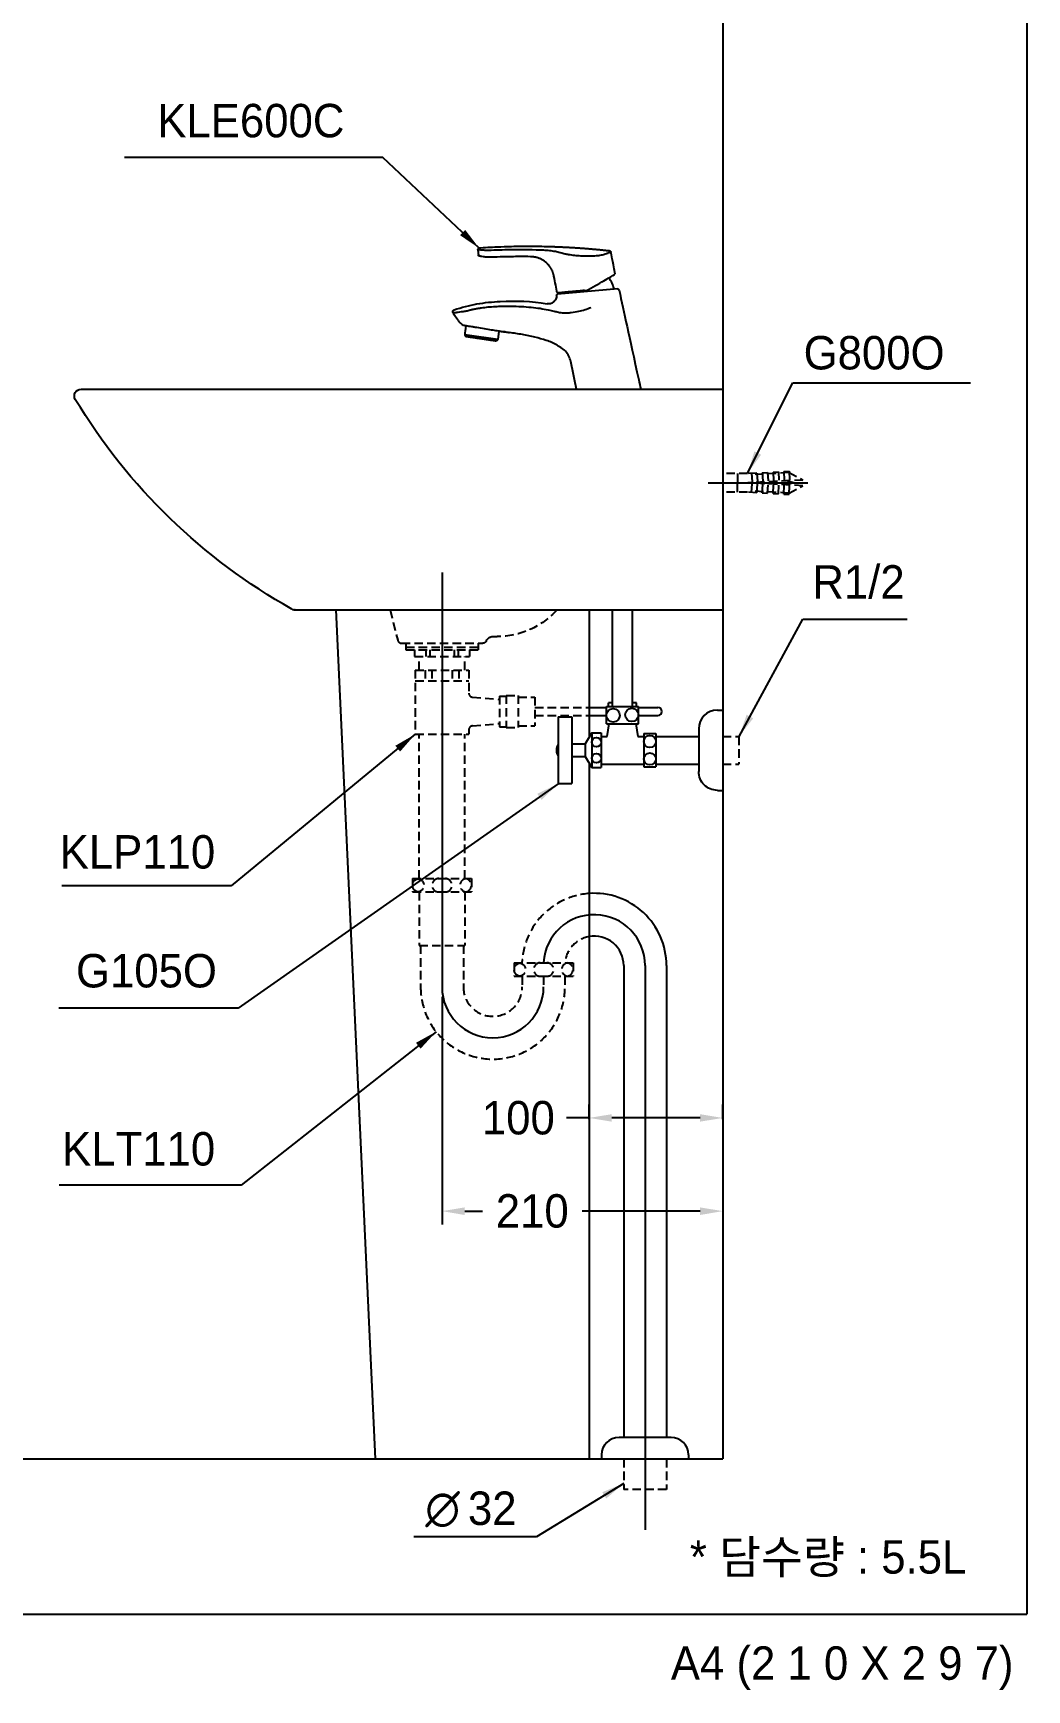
# Model space of a CAD drawing. Header units: millimetres. Extents: x 0 to 5789, y -67 to 2530.
# Drawn here: x 5046 to 5789, y -57 to 1183 of the extents above; entities that cross this region are included whole.
import ezdxf
from ezdxf.enums import TextEntityAlignment as Align
from ezdxf.lldxf.tags import DXFTag

# ---------------------------------------------------------------- set-up
doc = ezdxf.new("R2010")
doc.units = ezdxf.units.MM
doc.linetypes.add('DASHED2', pattern=[9.525, 6.35, -3.175])
for name, color, linetype in [('TEXT', 7, 'Continuous'), ('내부선 및 부속', 4, 'Continuous'), ('도각라인', 7, 'Continuous'), ('외형선', 3, 'Continuous'), ('점선', 6, 'DASHED2'), ('중심선', 1, 'DASHED'), ('치수선', 7, 'Continuous')]:
    doc.layers.add(name, color=color, linetype=linetype)
doc.styles.add('140911', font='HBATANG.TTF', dxfattribs={"height": 23})
doc.styles.add('____', font='')
doc.styles.add('타이틀', font='H2GTRM.TTF', dxfattribs={"height": 25})
doc.styles.get('____').set_extended_font_data('굴림')
tags = doc.linetypes.add('DASHDOT', pattern=[70, 31, -13, 13, -13]).pattern_tags.tags
tags[10:11] = [DXFTag(74, 4), DXFTag(75, 0), DXFTag(340, '0'), DXFTag(46, 0.0), DXFTag(50, 0.0), DXFTag(44, 0.0), DXFTag(45, 0.0)]
tags[8:9] = [DXFTag(74, 4), DXFTag(75, 0), DXFTag(340, '0'), DXFTag(46, 0.0), DXFTag(50, 0.0), DXFTag(44, 0.0), DXFTag(45, 0.0)]
tags[6:7] = [DXFTag(74, 4), DXFTag(75, 0), DXFTag(340, '0'), DXFTag(46, 0.0), DXFTag(50, 0.0), DXFTag(44, 0.0), DXFTag(45, 0.0)]
tags[4:5] = [DXFTag(74, 4), DXFTag(75, 0), DXFTag(340, '0'), DXFTag(46, 0.0), DXFTag(50, 0.0), DXFTag(44, 0.0), DXFTag(45, 0.0)]
tags = doc.linetypes.add('DASHED', pattern=[25.72, 12.86, -12.86]).pattern_tags.tags
tags[6:7] = [DXFTag(74, 4), DXFTag(75, 0), DXFTag(340, '0'), DXFTag(46, 0.0), DXFTag(50, 0.0), DXFTag(44, 0.0), DXFTag(45, 0.0)]
tags[4:5] = [DXFTag(74, 4), DXFTag(75, 0), DXFTag(340, '0'), DXFTag(46, 0.0), DXFTag(50, 0.0), DXFTag(44, 0.0), DXFTag(45, 0.0)]
doc.dimstyles.new('MSADIM', dxfattribs={"dimtxt": 33, "dimasz": 17, "dimexe": 10, "dimexo": 7.5, "dimgap": 10, "dimtad": 0, "dimtih": 1, "dimtoh": 1, "dimdec": 0, "dimzin": 1, "dimdsep": 46, "dimtxsty": '____', "dimcen": 11.25, "dimadec": 0, "dimazin": 0, "dimtfac": 1, "dimtdec": 0, "dimtix": 1, "dimtmove": 0, "dimatfit": 3, "dimfxl": 0, "dimtolj": 1, "dimtzin": 1, "dimarcsym": 0})

# ---------------------------------------------------------------- blocks, each defined once
blk = doc.blocks.new('*D38')
at = {"layer": '치수선', "color": 0, "linetype": 'Continuous', "lineweight": -2}
for p, q in [((5351.8, 461.7), (5351.8, 291.5)), ((5368.8, 301.5), (5382.1, 301.5)), ((5544.8, 301.5), (5456.6, 301.5)), ((5561.8, 304.4), (5561.8, 291.5))]:
    blk.add_line(p, q, dxfattribs=at)
at = {"layer": '치수선', "color": 0, "linetype": 'Continuous'}
for points in [[(5368.8, 304.3), (5368.8, 298.6), (5351.8, 301.5)], [(5544.8, 304.3), (5544.8, 298.6), (5561.8, 301.5)]]:
    blk.add_solid(points, dxfattribs=at)
at = {"layer": '치수선', "color": 0, "linetype": 'Continuous', "insert": (5419.3, 301.5), "char_height": 25, "attachment_point": 5, "style": '____'}
blk.add_mtext('\\A1;210', dxfattribs=at)
blk = doc.blocks.new('*D40')
at = {"layer": '치수선', "color": 0, "linetype": 'Continuous', "lineweight": -2}
for p, q in [((5461.8, 370.3), (5461.8, 381.2)), ((5561.8, 370.3), (5561.8, 381.2)), ((5461.8, 371.2), (5444.8, 371.2)), ((5544.8, 371.2), (5478.8, 371.2))]:
    blk.add_line(p, q, dxfattribs=at)
at = {"layer": '치수선', "color": 0, "linetype": 'Continuous'}
for points in [[(5478.8, 374), (5478.8, 368.4), (5461.8, 371.2)], [(5544.8, 374), (5544.8, 368.4), (5561.8, 371.2)]]:
    blk.add_solid(points, dxfattribs=at)
at = {"layer": '치수선', "color": 0, "linetype": 'Continuous', "insert": (5408.9, 371.2), "char_height": 25, "attachment_point": 5, "style": '____'}
blk.add_mtext('\\A1;100', dxfattribs=at)

msp = doc.modelspace()

# ---------------------------------------------------------------- linework, layer by layer
at = {"color": 3}
msp.add_line((5519.7, 116.3), (5519.7, 116.3), dxfattribs=at)
at = {"layer": '내부선 및 부속', "linetype": 'Continuous'}
for p, q in [((5483.3, 991.2), (5438.3, 987.2)), ((5393.5, 953.3), (5368.8, 956.9)), ((5394.4, 959.5), (5393.5, 953.3)), ((5479.3, 678.9), (5479.3, 751.2)), ((5494.3, 678.9), (5494.3, 751.2)), ((5476.3, 678.9), (5476.3, 681.7)), ((5479.3, 681.7), (5476.3, 681.7)), ((5497.3, 681.7), (5494.3, 681.7)), ((5497.3, 678.9), (5497.3, 681.7)), ((5438.8, 671.2), (5438.8, 621.2)), ((5438.8, 671.2), (5448.8, 671.2)), ((5448.8, 671.2), (5448.8, 621.2)), ((5461.8, 678.2), (5474.8, 678.2)), ((5461.8, 672.2), (5474.8, 672.2)), ((5474.8, 678.9), (5498.8, 678.9)), ((5474.8, 665.9), (5474.8, 678.9)), ((5498.8, 665.9), (5498.8, 678.9)), ((5498.8, 678.2), (5513.3, 678.2)), ((5498.8, 672.2), (5513.3, 672.2)), ((5557.8, 676.2), (5561.8, 676.2)), ((5463.8, 659.2), (5458.8, 650.9)), ((5463.8, 659.2), (5470.8, 659.2)), ((5463.8, 659.2), (5463.8, 633.2)), ((5470.8, 659.2), (5470.8, 633.2)), ((5474.8, 665.9), (5498.8, 665.9)), ((5475.3, 656.4), (5476.8, 665.9)), ((5496.8, 665.9), (5498.3, 656.4)), ((5502.8, 658.7), (5502.8, 633.7)), ((5502.8, 658.7), (5511.8, 658.7)), ((5511.8, 658.7), (5511.8, 633.7)), ((5543.8, 662.2), (5543.8, 630.2)), ((5448.8, 650.9), (5458.8, 650.9)), ((5458.8, 650.9), (5458.8, 641.4)), ((5470.8, 656.4), (5475.3, 656.4)), ((5498.3, 656.4), (5502.8, 656.4)), ((5511.8, 656.4), (5543.8, 656.4)), ((5448.8, 641.4), (5458.8, 641.4)), ((5458.8, 641.4), (5463.8, 633.2)), ((5463.8, 633.2), (5470.8, 633.2)), ((5470.8, 635.9), (5502.8, 635.9)), ((5502.8, 633.7), (5511.8, 633.7)), ((5511.8, 635.9), (5543.8, 635.9)), ((5438.8, 621.2), (5448.8, 621.2)), ((5557.8, 616.2), (5561.8, 616.2)), ((5487.7, 485.2), (5487.7, 132.3)), ((5519.7, 485.2), (5519.7, 132.3)), ((5523.2, 132.3), (5484.2, 132.3)), ((5471.2, 119.3), (5471.2, 116.3)), ((5536.2, 119.3), (5536.2, 116.3))]:
    msp.add_line(p, q, dxfattribs=at)
at = {"layer": '내부선 및 부속', "linetype": 'Continuous', "flags": 128}
msp.add_lwpolyline([(5557.8, 616.2, -0.414214), (5543.8, 630.2)], format="xyb", dxfattribs=at)
at = {"layer": '내부선 및 부속', "linetype": 'Continuous'}
for centre, radius in [((5479.8, 672.3), 5), ((5493.8, 672.6), 5), ((5507.3, 652.7), 4.5), ((5467.3, 652.2), 3.5), ((5467.3, 640.2), 3.5), ((5507.3, 639.7), 4.5)]:
    msp.add_circle(centre, radius, dxfattribs=at)
for centre, radius, start, end in [((5453.6, 983.7), 28, 15.0082, 34.4502), ((5453.6, 983.7), 28, 15.0082, 34.4502), ((5369.8, 956.7), 1, 171.6442, 261.6442), ((5513.3, 675.2), 3, 270, 90), ((5557.8, 662.2), 14, 90, 180), ((5445.2, 646.2), 7.84, 144.9654, 215.0346), ((5465.7, 485.2), 54, 0, 94.1511), ((5465.7, 485.2), 22, 0, 100.2345), ((5484.2, 119.3), 13, 90, 180), ((5523.2, 119.3), 13, 0, 90)]:
    msp.add_arc(centre, radius, start, end, dxfattribs=at)
for points, degree, knots in [([(5378.7, 1020.6), (5378.6, 1020.8), (5378.7, 1021.1), (5379.1, 1021.5), (5379.4, 1021.7), (5379.6, 1021.7)], 3, [0, 0, 0, 0, 0.5, 0.5, 1, 1, 1, 1]), ([(5388.6, 1020), (5388.2, 1020), (5387.3, 1020), (5386, 1020), (5384.6, 1020), (5383, 1020.1), (5381.4, 1020.2), (5380.2, 1020.3), (5379.3, 1020.5), (5378.8, 1020.5), (5378.7, 1020.6), (5378.7, 1020.6)], 3, [0, 0, 0, 0, 0.080674, 0.164252, 0.2508, 0.375481, 0.500006, 0.658204, 0.749272, 0.876085, 1, 1, 1, 1]), ([(5378.7, 1020.6), (5378.7, 1020.6), (5378.7, 1020.6), (5378.7, 1020.6), (5378.7, 1020.6), (5378.7, 1020.6), (5378.7, 1020.6), (5378.7, 1020.6), (5378.7, 1020.6), (5378.7, 1020.6), (5378.7, 1020.6), (5378.7, 1020.6)], 3, [0, 0, 0, 0, 0.019151, 0.019151, 0.028588, 0.028588, 0.972241, 0.972241, 0.981772, 0.981772, 1, 1, 1, 1]), ([(5380.1, 1015.7), (5379.8, 1015.7), (5379.6, 1015.8), (5379.2, 1016.1), (5379, 1016.4), (5379, 1016.6)], 3, [0, 0, 0, 0, 0.5, 0.5, 1, 1, 1, 1]), ([(5431.9, 1022.7), (5430.6, 1022.7), (5427, 1022.9), (5421.4, 1022.9), (5415.7, 1022.9), (5410, 1022.9), (5402.6, 1022.8), (5392, 1022.4), (5383.8, 1022), (5379.2, 1021.7)], 3, [0, 0, 0, 0, 0.069235, 0.210063, 0.316773, 0.3948, 0.535681, 0.737463, 1, 1, 1, 1]), ([(5379.6, 1021.7), (5379.5, 1021.7), (5379.4, 1021.6), (5379.3, 1021.6), (5379.3, 1021.6)], 3, [0, 0, 0, 0, 0.795487, 1, 1, 1, 1]), ([(5436.6, 1019.1), (5435.9, 1019.2), (5434.5, 1019.5), (5432.3, 1019.8), (5430.1, 1020), (5428.6, 1020.1), (5427.9, 1020.1)], 3, [0, 0, 0, 0, 0.259916, 0.500072, 0.755718, 1, 1, 1, 1]), ([(5453.2, 1016), (5452.5, 1016), (5451, 1016.2), (5448.8, 1016.4), (5446.3, 1016.8), (5443.5, 1017.3), (5441.6, 1017.8), (5440.5, 1018.1)], 3, [0, 0, 0, 0, 0.154023, 0.3203, 0.498135, 0.714224, 1, 1, 1, 1]), ([(5478.2, 1018.7), (5478.1, 1018.7), (5478.1, 1018.7), (5477.7, 1018.5), (5477.1, 1018.3), (5476.3, 1018), (5475.3, 1017.6), (5473.7, 1017), (5471, 1016.3), (5467.1, 1015.8), (5462.7, 1015.6), (5458, 1015.6), (5454.9, 1015.8), (5453.2, 1016)], 3, [0, 0, 0, 0, 0.059038, 0.120137, 0.184005, 0.250506, 0.299702, 0.376024, 0.500647, 0.625222, 0.750045, 0.872847, 1, 1, 1, 1]), ([(5477.3, 1019.5), (5477.4, 1019.5), (5477.6, 1019.4), (5477.9, 1019.2), (5478.1, 1019), (5478.1, 1018.8), (5478.2, 1018.7)], 3, [0, 0, 0, 0, 0.332984, 0.499971, 0.750882, 1, 1, 1, 1]), ([(5389.1, 1014.9), (5388.7, 1014.9), (5387.9, 1014.9), (5386.7, 1014.9), (5384.9, 1015), (5382.6, 1015.2), (5380.9, 1015.5), (5380.2, 1015.7), (5380.1, 1015.7), (5380.1, 1015.7)], 3, [0, 0, 0, 0, 0.083754, 0.167101, 0.251369, 0.500054, 0.748883, 0.875168, 1, 1, 1, 1]), ([(5405.2, 1015.3), (5402.6, 1015.3), (5397.2, 1015.2), (5391.8, 1015), (5389.1, 1014.9)], 3, [0, 0, 0, 0, 0.493578, 1, 1, 1, 1]), ([(5461.4, 990.7), (5466.1, 993.4), (5470.6, 996), (5477, 999.7), (5479.1, 1000.9), (5481.3, 1002.3)], 3, [0, 0, 0, 0, 0.565078, 0.565078, 1, 1, 1, 1]), ([(5360.9, 975.6), (5366.5, 977.5), (5372.2, 978.9), (5383.7, 981), (5389.5, 981.6), (5407.1, 982.4), (5418.9, 982.1), (5430.4, 980.1)], 3, [0, 0, 0, 0, 0.25, 0.25, 0.5, 0.5, 1, 1, 1, 1]), ([(5437.4, 986.2), (5437.5, 985.4), (5437.3, 984.5), (5436.6, 982.8), (5436, 982), (5434.6, 980.8), (5433.7, 980.4), (5432, 979.9), (5431.1, 979.9), (5430.4, 980.1)], 3, [0, 0, 0, 0, 0.25, 0.25, 0.5, 0.5, 0.75, 0.75, 1, 1, 1, 1]), ([(5458.3, 990), (5456.9, 989.9), (5455.5, 989.7), (5452.9, 989.5), (5451.6, 989.4), (5449.1, 989.2), (5447.9, 989.1), (5445.8, 988.9), (5444.7, 988.8), (5442, 988.5), (5440.5, 988.4), (5438.5, 988.2), (5438, 988.2), (5438, 988.2)], 3, [0, 0, 0, 0, 0.125, 0.125, 0.25, 0.25, 0.375, 0.375, 0.5, 0.5, 0.75, 0.75, 1, 1, 1, 1]), ([(5360.1, 973.4), (5359.9, 973.8), (5359.8, 974.3), (5360.1, 975.2), (5360.5, 975.5), (5360.9, 975.6)], 3, [0, 0, 0, 0, 0.5, 0.5, 1, 1, 1, 1]), ([(5360.1, 973.4), (5360.1, 973.4), (5360.1, 973.4), (5360.4, 973.5), (5361, 973.5), (5361.3, 973.6), (5361.5, 973.6)], 3, [0, 0, 0, 0, 0.245502, 0.497794, 0.749011, 1, 1, 1, 1]), ([(5361.5, 973.6), (5361.7, 973.6), (5362.1, 973.6), (5363.2, 973.8), (5365, 974), (5367.6, 974.4), (5369.5, 974.7), (5370.6, 974.9)], 3, [0, 0, 0, 0, 0.126608, 0.254892, 0.513961, 0.738508, 1, 1, 1, 1]), ([(5367.8, 963.9), (5366.7, 964.8), (5365.7, 965.7), (5363.8, 967.7), (5362.8, 968.9), (5361.9, 970.4)], 3, [0, 0, 0, 0, 0.5, 0.5, 1, 1, 1, 1]), ([(5370.6, 974.9), (5371.1, 975.1), (5372.1, 975.3), (5373.3, 975.6), (5374.2, 975.8), (5375.1, 976), (5376.6, 976.3), (5378.8, 976.7), (5380.4, 977), (5381.3, 977.1)], 3, [0, 0, 0, 0, 0.148029, 0.285468, 0.333976, 0.413001, 0.536729, 0.76998, 1, 1, 1, 1]), ([(5381.3, 977.1), (5382.9, 977.3), (5386.3, 977.8), (5391.7, 978.1), (5397.3, 978.3), (5403.9, 978.3), (5411, 978.1), (5418.3, 977.6), (5423, 977), (5425.2, 976.7)], 3, [0, 0, 0, 0, 0.11347, 0.234522, 0.363327, 0.50003, 0.67978, 0.846318, 1, 1, 1, 1]), ([(5425.2, 976.7), (5427.2, 976.3), (5430.7, 975.7), (5434.7, 974.8), (5436.7, 974.3), (5437.2, 974.2)], 3, [0, 0, 0, 0, 0.499854, 0.864283, 1, 1, 1, 1]), ([(5437.2, 974.2), (5437.7, 974), (5438.9, 973.8), (5440.8, 973.5), (5442.9, 973.3), (5445.5, 973.3), (5449.3, 973.6), (5453.9, 974.4), (5458.8, 975.7), (5461.8, 976.8), (5463.3, 977.4)], 3, [0, 0, 0, 0, 0.063965, 0.135728, 0.214997, 0.304268, 0.425941, 0.643288, 0.821237, 1, 1, 1, 1]), ([(5396.4, 959.2), (5396.3, 959.2), (5396.3, 959.2), (5395.9, 959.3), (5395.2, 959.4), (5394, 959.6), (5391.6, 960), (5387.7, 960.6), (5382.1, 961.6), (5377.4, 962.3), (5374.1, 962.9), (5371.9, 963.2), (5370.1, 963.6), (5368.8, 963.7), (5368, 963.9), (5367.9, 963.9), (5367.8, 963.9)], 3, [0, 0, 0, 0, 0.043827, 0.086545, 0.128874, 0.192637, 0.2576, 0.38488, 0.512557, 0.640408, 0.7046, 0.768605, 0.832556, 0.896667, 0.961116, 1, 1, 1, 1]), ([(5369.6, 955.7), (5369.6, 955.7), (5369.7, 955.7), (5369.7, 955.7), (5369.8, 955.7), (5369.9, 955.7), (5370.1, 955.7), (5370.2, 955.7), (5370.4, 955.6), (5370.6, 955.6), (5371.2, 955.5), (5371.5, 955.5), (5371.8, 955.4), (5372.2, 955.4), (5372.5, 955.3), (5373.4, 955.2), (5373.8, 955.1), (5374.3, 955.1), (5374.8, 955), (5375.3, 954.9), (5375.8, 954.8), (5376.3, 954.8), (5376.8, 954.7), (5377.3, 954.6), (5377.9, 954.5), (5378.4, 954.5), (5378.9, 954.4), (5379.4, 954.3), (5380, 954.2), (5380.5, 954.2), (5381.5, 954), (5382, 953.9), (5382.5, 953.9), (5383.1, 953.8), (5383.6, 953.7), (5384.1, 953.6), (5384.7, 953.5), (5385.2, 953.5), (5385.7, 953.4), (5386.7, 953.2), (5387.2, 953.2), (5387.7, 953.1), (5388.2, 953), (5388.6, 953), (5389.5, 952.8), (5389.8, 952.8), (5390.2, 952.7), (5390.5, 952.7), (5390.8, 952.6), (5391.4, 952.6), (5391.6, 952.5), (5391.8, 952.5), (5391.9, 952.5), (5392.1, 952.4), (5392.2, 952.4), (5392.3, 952.4), (5392.3, 952.4), (5392.4, 952.4), (5392.4, 952.4)], 2, [0, 0, 0, 0.03125, 0.03125, 0.0625, 0.0625, 0.09375, 0.09375, 0.125, 0.125, 0.15625, 0.1875, 0.1875, 0.21875, 0.21875, 0.25, 0.28125, 0.28125, 0.3125, 0.3125, 0.34375, 0.34375, 0.375, 0.375, 0.40625, 0.40625, 0.4375, 0.4375, 0.46875, 0.46875, 0.5, 0.53125, 0.53125, 0.5625, 0.5625, 0.59375, 0.59375, 0.625, 0.625, 0.65625, 0.6875, 0.6875, 0.71875, 0.71875, 0.75, 0.78125, 0.78125, 0.8125, 0.8125, 0.84375, 0.875, 0.875, 0.90625, 0.90625, 0.9375, 0.9375, 0.96875, 0.96875, 1, 1, 1]), ([(5421.3, 955.1), (5418.2, 955.8), (5415.1, 956.5), (5408.8, 957.6), (5405.5, 958.1), (5402.3, 958.6)], 3, [0, 0, 0, 0, 0.5, 0.5, 1, 1, 1, 1]), ([(5452.5, 916.2), (5451.1, 922.7), (5449.7, 929.2), (5448, 937.2), (5447.7, 938.6), (5446.6, 941.4), (5445.8, 942.6), (5443.9, 944.9), (5442.8, 945.9), (5440.4, 947.5), (5439.1, 948.3), (5435.3, 950.5), (5432.6, 951.8), (5427, 953.6), (5424.2, 954.4), (5421.3, 955.1)], 3, [0, 0, 0, 0, 0.361513, 0.361513, 0.441324, 0.441324, 0.521135, 0.521135, 0.600946, 0.600946, 0.680757, 0.680757, 0.840378, 0.840378, 1, 1, 1, 1])]:
    msp.add_open_spline(points, degree=degree, knots=knots, dxfattribs=at)
for points, degree in [([(5378.7, 1020.6), (5378.6, 1020.8), (5378.7, 1021), (5378.8, 1021.2)], 3), ([(5378.7, 1021), (5378.7, 1020.9), (5378.7, 1020.8)], 2), ([(5378.7, 1020.6), (5378.7, 1020.8), (5378.7, 1021)], 2), ([(5378.7, 1020.6), (5378.7, 1020.1), (5378.7, 1019.6), (5378.8, 1019.1)], 3), ([(5378.8, 1019.1), (5378.9, 1018.3), (5378.9, 1017.5), (5379, 1016.6)], 3), ([(5379.2, 1021.6), (5379.2, 1021.6), (5379.3, 1021.6), (5379.3, 1021.6)], 3), ([(5405, 1020.4), (5399.5, 1020.4), (5394.1, 1020.2), (5388.6, 1020)], 3), ([(5427.9, 1020.1), (5420.3, 1020.4), (5412.6, 1020.5), (5405, 1020.4)], 3), ([(5477.6, 1019.5), (5454.6, 1022.1), (5431.5, 1022.7)], 2), ([(5440.1, 1018.2), (5439.5, 1018.4), (5438.4, 1018.7), (5437.2, 1018.9), (5436.6, 1019.1)], 3), ([(5440.5, 1018.1), (5440.4, 1018.1), (5440.2, 1018.2), (5440.1, 1018.2)], 3), ([(5481.3, 1002.3), (5479.2, 1013.5), (5478.7, 1016.1), (5478.2, 1018.7)], 3), ([(5405.4, 1015.3), (5405.4, 1015.3), (5405.3, 1015.3), (5405.2, 1015.3)], 3), ([(5417.9, 1015.3), (5412.7, 1015.4), (5409.1, 1015.4), (5405.4, 1015.3)], 3), ([(5438, 988.2), (5437.3, 991.8), (5436.4, 996.1), (5435.5, 1000.8)], 3), ([(5435.5, 1000.8), (5435.5, 1000.8), (5435.5, 1000.8), (5435.5, 1000.8)], 3), ([(5437.4, 986.2), (5437.4, 986.7), (5437.8, 987.2), (5438.3, 987.2)], 3), ([(5458.3, 990), (5458.6, 990), (5459, 990), (5459.4, 990.1)], 3), ([(5459.4, 990.1), (5460.1, 990.1), (5460.8, 990.4), (5461.4, 990.7)], 3), ([(5483.3, 991.2), (5483.7, 991.2), (5484.2, 990.8), (5484.3, 990.4)], 3), ([(5484.3, 990.4), (5488, 973.6), (5491.6, 956.8), (5499, 923.2)], 3), ([(5361.9, 970.4), (5361.3, 971.4), (5360.7, 972.4), (5360.1, 973.4)], 3), ([(5369.7, 963.6), (5369.3, 960.6), (5369, 958.8), (5368.8, 956.9)], 3), ([(5399.1, 959.1), (5398.2, 959.2), (5397.3, 959.2), (5396.4, 959.2)], 3), ([(5397.9, 959.2), (5400.2, 959), (5402.4, 958.6)], 2), ([(5397.9, 959.2), (5398.5, 959.1), (5399.1, 959.1)], 2), ([(5393.5, 953.3), (5393.4, 952.7), (5392.9, 952.3), (5392.4, 952.4)], 3), ([(5499, 923.2), (5499.5, 920.9), (5500, 918.5), (5500.5, 916.2)], 3)]:
    msp.add_open_spline(points, degree=degree, dxfattribs=at)
msp.add_rational_spline([(5380.1, 1015.7), (5379.1, 1015.6), (5379, 1016.6)], [0.99930280447, 0.714095413685, 1], degree=2, dxfattribs=at)
for points, weights, knots in [([(5435.5, 1000.8), (5434.7, 1005.2), (5431.9, 1008.6), (5426.6, 1015.2), (5417.9, 1015.3)], [0.875972926617, 0.910853147507, 1, 0.842861413956, 0.854333996773], [0, 0, 0, 0.361966, 0.361966, 1, 1, 1]), ([(5438.3, 987.2), (5438.3, 987.2), (5438.3, 987.2), (5437.4, 987.1), (5437.4, 986.2)], [0.999840438366, 0.999920189381, 1, 0.720475554466, 0.974482893944], [0, 0, 0, 0.000285, 0.000285, 1, 1, 1])]:
    msp.add_rational_spline(points, weights, degree=2, knots=knots, dxfattribs=at)
at = {"layer": '도각라인', "color": 7}
for p in [(5789.3, 2530), (3989.3, 0)]:
    msp.add_line(p, (5789.3, 0), dxfattribs=at)
at = {"layer": '외형선', "linetype": 'Continuous'}
for p, q in [((5561.8, 1216.2), (5561.8, 116.2)), ((5081.8, 916.2), (5561.8, 916.2)), ((5241.8, 751.2), (5561.8, 751.2)), ((5272.3, 751.2), (5301.8, 116.2)), ((5461.8, 751.2), (5461.8, 655.9)), ((5461.8, 636.5), (5461.8, 116.2)), ((4111.1, 116.2), (5561.8, 116.2))]:
    msp.add_line(p, q, dxfattribs=at)
at = {"layer": '외형선', "linetype": 'Continuous', "flags": 128}
for points in [[(5077.5, 908.6, -0.583612), (5081.8, 916.2)], [(5239.4, 751.8, -0.130197), (5077.5, 908.6)]]:
    msp.add_lwpolyline(points, format="xyb", dxfattribs=at)
at = {"layer": '외형선', "linetype": 'Continuous'}
msp.add_arc((5241.8, 756.2), 5, 240.7454, 270, dxfattribs=at)
msp.add_point((5241.8, 751.2), dxfattribs=at)
msp.add_point((5241.8, 751.2), dxfattribs=at)
at = {"layer": '점선'}
for p, q in [((5580.4, 853.2), (5561.8, 853.2)), ((5572.8, 853.2), (5572.8, 846.2)), ((5572.8, 839.2), (5572.8, 846.2)), ((5587.4, 853.5), (5580.4, 853.2)), ((5621.7, 848.3), (5580.6, 846.2)), ((5621.7, 844), (5580.6, 846.2)), ((5583.4, 853.3), (5583.8, 846.3)), ((5583.4, 839), (5583.8, 846)), ((5611.4, 853.8), (5583.5, 852.3)), ((5587.4, 853.5), (5587.8, 846.5)), ((5587.4, 838.8), (5587.8, 845.8)), ((5591.4, 853.7), (5595.4, 854)), ((5591.4, 853.7), (5591.8, 846.8)), ((5591.4, 838.6), (5591.8, 845.6)), ((5595.4, 854), (5595.8, 847)), ((5595.4, 838.4), (5595.8, 845.4)), ((5599.4, 854.2), (5603.4, 854.4)), ((5599.4, 854.2), (5599.8, 847.2)), ((5599.4, 838.2), (5599.8, 845.2)), ((5603.4, 854.4), (5603.8, 847.4)), ((5603.4, 838), (5603.8, 845)), ((5607.4, 854.6), (5611.4, 854.8)), ((5607.4, 854.6), (5607.8, 847.6)), ((5607.4, 837.8), (5607.8, 844.8)), ((5614.8, 846.2), (5609.7, 847.7)), ((5614.8, 846.2), (5609.7, 844.6)), ((5611.4, 854.8), (5611.8, 847.8)), ((5611.4, 853.8), (5621.7, 848.3)), ((5611.4, 837.6), (5611.8, 844.5)), ((5611.4, 838.5), (5621.7, 844)), ((5580.4, 839.2), (5561.8, 839.2)), ((5587.4, 838.8), (5580.4, 839.2)), ((5611.4, 838.5), (5583.5, 840)), ((5591.4, 838.6), (5595.4, 838.4)), ((5599.4, 838.2), (5603.4, 838)), ((5607.4, 837.8), (5611.4, 837.6)), ((5313, 751.2), (5318.7, 728.4)), ((5389.7, 731.2), (5393.1, 731.2)), ((5321.6, 726.2), (5382.3, 726.2)), ((5324.8, 726.2), (5324.8, 721.2)), ((5324.8, 723.2), (5378.8, 723.2)), ((5324.8, 721.2), (5378.8, 721.2)), ((5331.3, 721.2), (5331.3, 716.2)), ((5339.8, 721.2), (5339.8, 716.2)), ((5342.8, 721.2), (5342.8, 716.2)), ((5360.8, 721.2), (5360.8, 716.2)), ((5363.8, 721.2), (5363.8, 716.2)), ((5372.3, 721.2), (5372.3, 716.2)), ((5378.8, 726.2), (5378.8, 721.2)), ((5331.3, 716.2), (5372.3, 716.2)), ((5334.8, 706.2), (5334.8, 716.2)), ((5368.8, 706.2), (5368.8, 716.2)), ((5331.8, 706.2), (5331.8, 658.2)), ((5331.8, 706.2), (5371.8, 706.2)), ((5331.8, 698.2), (5371.8, 698.2)), ((5339.3, 706.2), (5339.3, 698.2)), ((5344.3, 706.2), (5344.3, 698.2)), ((5359.3, 706.2), (5359.3, 698.2)), ((5364.3, 706.2), (5364.3, 698.2)), ((5371.8, 706.2), (5371.8, 688.9)), ((5374.5, 685.9), (5394.8, 684.2)), ((5394.8, 686.7), (5394.8, 663.7)), ((5394.8, 686.7), (5399.8, 686.7)), ((5399.8, 687.2), (5399.8, 663.2)), ((5399.8, 687.2), (5408.8, 687.2)), ((5408.8, 687.2), (5408.8, 663.2)), ((5408.8, 685.9), (5421.3, 685.9)), ((5421.3, 685.9), (5421.3, 664.4)), ((5421.3, 678.2), (5461.8, 678.2)), ((5421.3, 672.2), (5461.8, 672.2)), ((5331.8, 658.2), (5371.8, 658.2)), ((5334.8, 550.2), (5334.8, 658.2)), ((5368.8, 550.2), (5368.8, 658.2)), ((5371.8, 661.4), (5371.8, 658.2)), ((5374.5, 664.4), (5394.8, 666.2)), ((5394.8, 663.7), (5399.8, 663.7)), ((5399.8, 663.2), (5408.8, 663.2)), ((5408.8, 664.4), (5421.3, 664.4)), ((5561.8, 656.4), (5573.8, 656.4)), ((5573.8, 656.4), (5573.8, 635.9)), ((5561.8, 635.9), (5573.8, 635.9)), ((5329.8, 550.2), (5373.8, 550.2)), ((5329.8, 550.2), (5329.8, 540.2)), ((5373.8, 550.2), (5373.8, 540.2)), ((5329.8, 540.2), (5373.8, 540.2)), ((5334.8, 540.2), (5334.8, 500.2)), ((5368.8, 540.2), (5368.8, 500.2)), ((5334.8, 500.2), (5368.8, 500.2)), ((5335.8, 500.2), (5335.8, 469.2)), ((5367.8, 500.2), (5367.8, 469.2)), ((5405.8, 487.2), (5449.8, 487.2)), ((5405.8, 487.2), (5405.8, 477.2)), ((5411.8, 487.2), (5411.8, 488.3)), ((5449.8, 487.2), (5449.8, 477.2)), ((5405.8, 477.2), (5449.8, 477.2)), ((5411.8, 477.2), (5411.8, 469.2)), ((5427.8, 477.2), (5427.8, 469.2)), ((5443.8, 477.2), (5443.8, 469.2)), ((5487.7, 116.2), (5487.7, 93.2)), ((5519.7, 116.2), (5519.7, 93.2)), ((5519.7, 93.2), (5487.7, 93.2))]:
    msp.add_line(p, q, dxfattribs=at)
at = {"layer": '점선', "flags": 128}
for points in [[(5437.8, 751.2, -0.213422), (5393.1, 731.2)], [(5385, 728, -0.305615), (5389.7, 731.2)], [(5385, 728, -0.305615), (5382.3, 726.2)], [(5334, 540.2, -0.859727), (5334, 550.1)], [(5334, 550.1, -0.859727), (5334, 540.2)], [(5410, 477.2, -0.859727), (5410, 487.1)], [(5410, 487.1, -0.859727), (5410, 477.2)]]:
    msp.add_lwpolyline(points, format="xyb", dxfattribs=at)
at = {"layer": '점선'}
for centre, radius, start, end in [((5321.6, 729.2), 3, 194.0362, 270), ((5374.8, 688.9), 3, 180, 265.0303), ((5374.8, 661.4), 3, 94.9697, 180), ((5349.3, 545.2), 5, 90, 270), ((5354.3, 545.2), 5, 270, 90), ((5370.3, 545.2), 5, 98.6269, 261.3731), ((5368.8, 545.2), 5, 278.6269, 81.3731), ((5465.7, 485.2), 54, 94.1511, 176.6714), ((5465.7, 485.2), 22, 100.2345, 174.7841), ((5425.3, 482.2), 5, 90, 270), ((5430.3, 482.2), 5, 270, 90), ((5446.3, 482.2), 5, 98.6269, 261.3731), ((5444.8, 482.2), 5, 278.6269, 81.3731), ((5389.8, 469.2), 54, 180, 0), ((5389.8, 469.2), 22, 180, 0)]:
    msp.add_arc(centre, radius, start, end, dxfattribs=at)
at = {"layer": '중심선', "linetype": 'DASHDOT'}
for p, q in [((5550.9, 846.2), (5625.5, 846.2)), ((5351.8, 779), (5351.8, 469.2)), ((5503.7, 485.2), (5503.7, 63.2))]:
    msp.add_line(p, q, dxfattribs=at)
for centre, start, end in [((5465.7, 485.2), 0, 176.6714), ((5389.8, 469.2), 180, 0)]:
    msp.add_arc(centre, 38, start, end, dxfattribs=at)

# ---------------------------------------------------------------- texts
at = {"layer": 'TEXT', "style": '타이틀'}
msp.add_text('* 담수량 : 5.5L', height=25, dxfattribs=at).set_placement((5640.6, 42.9), align=Align.MIDDLE_CENTER)
msp.add_text('A4 (2 1 0 X 2 9 7)', height=25, dxfattribs=at).set_placement((5779.3, -36.5), align=Align.MIDDLE_RIGHT)
at = {"layer": 'TEXT', "char_height": 25, "width": 380.447, "attachment_point": 1, "line_spacing_factor": 0.963855, "style": '타이틀'}
for s, insert in [('\\A1;KLE600C', (5138.8, 1129.6)), ('\\A1;G800O', (5622.3, 956)), ('\\A1;KLP110', (5065.8, 582.7)), ('\\A1;G105O', (5078, 493.8)), ('\\A1;KLT110', (5067.6, 360.6))]:
    msp.add_mtext(s, dxfattribs=dict(at, insert=insert))
at = {"layer": '치수선'}
for s, style, p in [('∅', '140911', (5339.3, 66.6)), ('32', '타이틀', (5371.2, 66.8))]:
    msp.add_text(s, height=25, dxfattribs=dict(at, style=style)).set_placement(p)
at = {"layer": '치수선', "linetype": 'Continuous', "insert": (5628.8, 784.6), "char_height": 25, "width": 380.447, "attachment_point": 1, "line_spacing_factor": 0.963855, "style": '타이틀'}
msp.add_mtext('\\A1;R1/2', dxfattribs=at)

# ---------------------------------------------------------------- dimensions: what is measured, and where the dimension line sits
at = {"layer": '치수선', "linetype": 'Continuous'}
for base, p1, p2, picture, middle in [((5561.8, 301.5), (5351.8, 469.2), (5561.8, 311.9), '*D38', (5419.3, 301.5)), ((5561.8, 371.2), (5461.8, 362.8), (5561.8, 362.8), '*D40', (5408.9, 371.2))]:
    dim = msp.add_linear_dim(base=base, p1=p1, p2=p2, dimstyle='MSADIM', override={"dimtxt": 25}, dxfattribs=at)
    dim.commit()
    dim.dimension.update_dxf_attribs({"geometry": picture, "text_midpoint": middle, "dimtype": 160})

# ---------------------------------------------------------------- leaders
for points in [[(5379.6, 1021.7), (5307.6, 1089.5), (5114.2, 1089.5)], [(5580.4, 853.3), (5614.2, 920.9), (5747.2, 920.9)], [(5574, 656.5), (5621.8, 744.1), (5699.8, 744.1)], [(5331.8, 658.2), (5194, 544.7), (5067.3, 544.7)], [(5438.6, 621.1), (5199.4, 453.4), (5065.2, 453.4)], [(5347.4, 435.7), (5201.5, 320.9), (5065.4, 320.9)]]:
    msp.add_leader(points, dimstyle='MSADIM', override={"dimtxt": 25}, dxfattribs=at)
at = {"layer": '치수선'}
msp.add_leader([(5487.7, 97.8), (5422.4, 58), (5330.7, 58)], dimstyle='MSADIM', dxfattribs=at)

doc.saveas('drawing.dxf')
